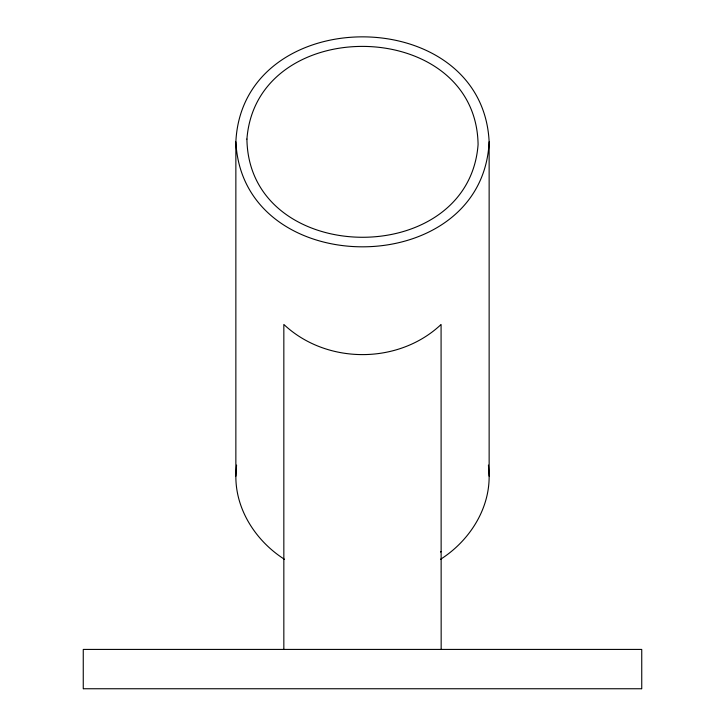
<?xml version="1.0" encoding="UTF-8"?>
<svg xmlns="http://www.w3.org/2000/svg" width="725" height="725" viewBox="0 0 725 725"><rect width="100%" height="100%" fill="white"/><g stroke="black" fill="none" stroke-linecap="round" stroke-linejoin="round"><path stroke-width="1.09" d="M284.454 559.292C256.369 541.439 235.607 510.092 235.861 476.135L235.861 141.837C242.603 1.858 482.397 1.858 489.139 141.837L489.139 476.135C489.393 510.092 468.631 541.439 440.546 559.292M235.861 476.135L236.568 465.088M489.139 141.837C482.397 281.817 242.603 281.817 235.861 141.837M441.081 324.51L441.163 649.419M441.117 551.544L440.583 552.015M440.546 324.981C397.853 364.702 326.268 364.421 283.837 324.447L283.837 649.419M83.538 649.419L641.462 649.419M83.538 688.75L641.462 688.75M488.433 465.088L489.139 476.135M641.743 649.419L641.743 688.75M83.257 649.419L83.257 688.75M246.917 139.082C248.82 267.235 468.45 270.86 478.083 144.592C476.18 16.439 256.55 12.814 246.917 139.082"/></g></svg>
